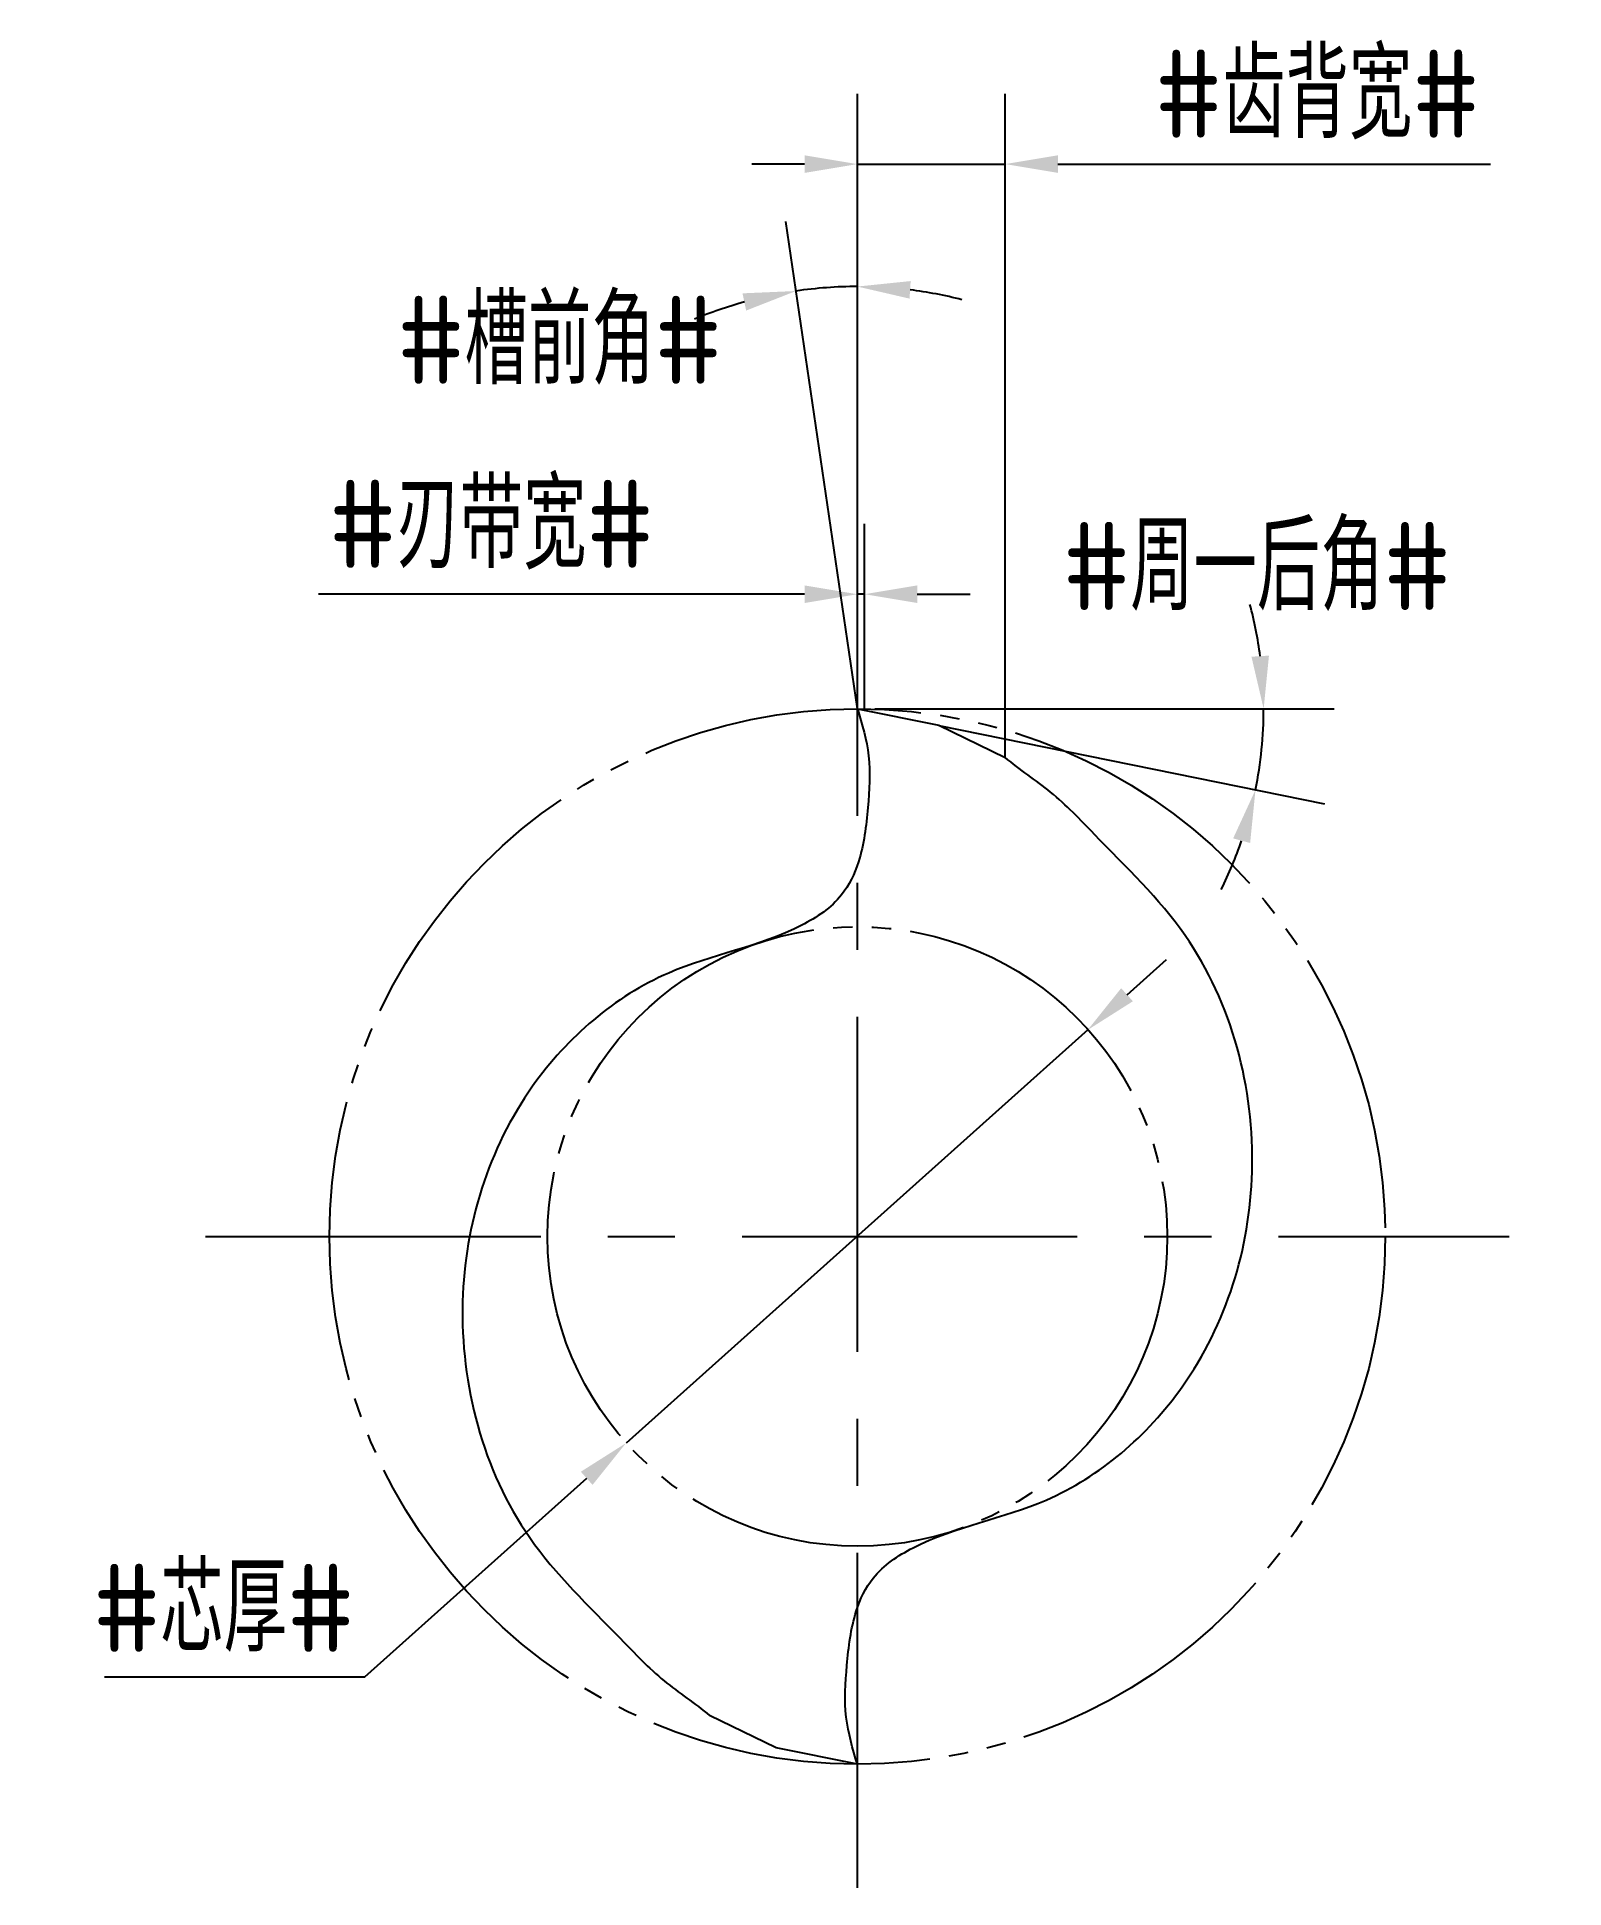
# Model space of a CAD drawing. Header units: millimetres. Extents: x 223.3 to 266.7, y 66.5 to 119.1.
import ezdxf

# ---------------------------------------------------------------- set-up
doc = ezdxf.new("R2010")
doc.units = ezdxf.units.MM
for name, pattern in [('ACAD_ISO04W100', [30, 24, -3, 0, -3]), ('CENTER', [50.8, 31.75, -6.35, 6.35, -6.35]), ('JIS_09_08', [10.75, 8, -0.55, 0.55, -0.55, 0.55, -0.55])]:
    doc.linetypes.add(name, pattern=pattern)
for name, color, linetype in [('中心线', 2, 'ACAD_ISO04W100'), ('标注', 7, 'Continuous'), ('虚线轮廓', 1, 'Continuous'), ('轮廓', 4, 'Continuous')]:
    doc.layers.add(name, color=color, linetype=linetype)
doc.styles.add('CFST0', font='gbenor.shx', dxfattribs={"bigfont": 'gbcbig.shx'})
doc.dimstyles.new('TYToolDesignC1-1', dxfattribs={"dimtxt": 2.5, "dimasz": 1.5, "dimexe": 2, "dimexo": 0, "dimtad": 1, "dimtoh": 1, "dimdec": 3, "dimdsep": 46, "dimtxsty": 'CFST0', "dimcen": 2.502, "dimclrd": 3, "dimclre": 3, "dimclrt": 3, "dimazin": 2, "dimtfac": 1, "dimtdec": 3, "dimtmove": 0, "dimatfit": 3, "dimfxl": 1, "dimarcsym": 0})

# ---------------------------------------------------------------- blocks, each defined once
blk = doc.blocks.new('*D1')
at = {"layer": 'Defpoints', "color": 0, "transparency": 16777216}
for p in [(253.121, 90.849), (240.003, 79.105)]:
    blk.add_point(p, dxfattribs=at)
at = {"layer": '标注', "color": 3, "lineweight": -2, "transparency": 16777216}
for p, q in [((254.238, 91.85), (255.356, 92.851)), ((253.121, 90.849), (240.003, 79.105)), ((232.579, 72.458), (238.886, 78.104)), ((225.19, 72.458), (232.579, 72.458))]:
    blk.add_line(p, q, dxfattribs=at)
at = {"layer": '标注', "color": 3, "transparency": 16777216}
for points in [[(254.072, 92.036), (254.405, 91.664), (253.121, 90.849)], [(238.719, 78.291), (239.053, 77.918), (240.003, 79.105)]]:
    blk.add_solid(points, dxfattribs=at)
at = {"layer": '标注', "color": 3, "transparency": 16777216, "insert": (228.572, 74.415), "char_height": 2.5, "attachment_point": 5, "style": 'CFST0'}
blk.add_mtext('#芯厚#', dxfattribs=at)
blk = doc.blocks.new('*D3')
at = {"layer": 'Defpoints', "color": 0, "transparency": 16777216}
for p in [(245.994, 111.966), (246.577, 99.977), (246.577, 99.977), (246.577, 99.037), (246.837, 98.207)]:
    blk.add_point(p, dxfattribs=at)
at = {"layer": '标注', "color": 3, "lineweight": -2, "transparency": 16777216}
for q in [(244.542, 113.832), (246.577, 113.98)]:
    blk.add_line((246.577, 99.977), q, dxfattribs=at)
for start, end in [(105.5214, 112.6862), (90, 98.3566), (75.6703, 82.8352)]:
    blk.add_arc((246.577, 99.977), 12.003, start, end, dxfattribs=at)
at = {"layer": '标注', "color": 3, "transparency": 16777216}
for points in [[(248.059, 111.637), (248.09, 112.136), (246.577, 111.98)], [(243.313, 111.787), (243.417, 111.298), (244.833, 111.853)]]:
    blk.add_solid(points, dxfattribs=at)
at = {"layer": '标注', "color": 3, "transparency": 16777216, "insert": (238.116, 110.448), "char_height": 2.5, "attachment_point": 5, "style": 'CFST0'}
blk.add_mtext('#槽前角#', dxfattribs=at)
blk = doc.blocks.new('*D5')
at = {"layer": 'Defpoints', "color": 0, "transparency": 16777216}
for p in [(246.577, 99.977), (246.577, 99.977), (247.077, 99.977), (248.887, 99.507), (258.017, 98.437)]:
    blk.add_point(p, dxfattribs=at)
at = {"layer": '标注', "color": 3, "lineweight": -2, "transparency": 16777216}
for p, q in [((247.077, 99.977), (260.12, 99.977)), ((248.887, 99.507), (259.849, 97.277))]:
    blk.add_line(p, q, dxfattribs=at)
for start, end in [(7.4506, 14.9012), (348.4994, 0), (333.5982, 341.0488)]:
    blk.add_arc((246.577, 99.977), 11.543, start, end, dxfattribs=at)
at = {"layer": '标注', "color": 3, "transparency": 16777216}
for points in [[(258.272, 101.49), (257.774, 101.458), (258.12, 99.977)], [(257.254, 96.294), (257.736, 96.163), (257.889, 97.676)]]:
    blk.add_solid(points, dxfattribs=at)
at = {"layer": '标注', "color": 3, "transparency": 16777216, "insert": (257.929, 104.017), "char_height": 2.5, "attachment_point": 5, "style": 'CFST0'}
blk.add_mtext('#周一后角#', dxfattribs=at)
blk = doc.blocks.new('*D4')
at = {"layer": 'Defpoints', "color": 0, "transparency": 16777216}
for p in [(250.777, 115.461), (246.577, 99.977), (250.777, 98.597)]:
    blk.add_point(p, dxfattribs=at)
at = {"layer": '标注', "color": 3, "lineweight": -2, "transparency": 16777216}
for p, q in [((246.577, 99.977), (246.577, 117.461)), ((250.777, 98.597), (250.777, 117.461)), ((245.077, 115.461), (243.577, 115.461)), ((246.577, 115.461), (250.777, 115.461)), ((252.277, 115.461), (264.562, 115.461))]:
    blk.add_line(p, q, dxfattribs=at)
at = {"layer": '标注', "color": 3, "transparency": 16777216}
for points in [[(245.077, 115.711), (245.077, 115.211), (246.577, 115.461)], [(252.277, 115.711), (252.277, 115.211), (250.777, 115.461)]]:
    blk.add_solid(points, dxfattribs=at)
at = {"layer": '标注', "color": 3, "transparency": 16777216, "insert": (259.644, 117.433), "char_height": 2.5, "attachment_point": 5, "style": 'CFST0'}
blk.add_mtext('#齿背宽#', dxfattribs=at)
blk = doc.blocks.new('*D2')
at = {"layer": 'Defpoints', "color": 0, "transparency": 16777216}
for p in [(246.777, 103.235), (246.577, 99.977), (246.777, 99.977)]:
    blk.add_point(p, dxfattribs=at)
at = {"layer": '标注', "color": 3, "lineweight": -2, "transparency": 16777216}
for p, q in [((246.577, 99.977), (246.577, 105.235)), ((246.777, 99.977), (246.777, 105.235)), ((245.077, 103.235), (231.261, 103.235)), ((246.777, 103.235), (246.577, 103.235)), ((248.277, 103.235), (249.777, 103.235))]:
    blk.add_line(p, q, dxfattribs=at)
at = {"layer": '标注', "color": 3, "transparency": 16777216}
for points in [[(245.077, 103.485), (245.077, 102.985), (246.577, 103.235)], [(248.277, 103.485), (248.277, 102.985), (246.777, 103.235)]]:
    blk.add_solid(points, dxfattribs=at)
at = {"layer": '标注', "color": 3, "transparency": 16777216, "insert": (236.179, 105.206), "char_height": 2.5, "attachment_point": 5, "style": 'CFST0'}
blk.add_mtext('#刃带宽#', dxfattribs=at)

msp = doc.modelspace()

# ---------------------------------------------------------------- linework, layer by layer
at = {"layer": '中心线', "linetype": 'CENTER', "ltscale": 0.3}
for p, q in [((246.5772, 66.4591), (246.5772, 103.4952)), ((228.0591, 84.9772), (265.0952, 84.9772))]:
    msp.add_line(p, q, dxfattribs=at)
at = {"layer": '虚线轮廓', "color": 7, "linetype": 'JIS_09_08'}
for radius in [15, 8.8047]:
    msp.add_circle((246.5772, 84.9772), radius, dxfattribs=at)
at = {"layer": '轮廓', "linetype": 'Continuous'}
for p, q in [((246.5772, 99.9772), (248.8881, 99.5093)), ((248.8881, 99.5093), (250.7772, 98.5946)), ((244.2662, 70.4451), (242.3772, 71.3598)), ((246.5772, 69.9772), (244.2662, 70.4451))]:
    msp.add_line(p, q, dxfattribs=at)
for points in [[(246.5772, 99.9772), (246.7096, 99.5349), (246.9838, 98.6189), (246.8806, 97.1335), (246.73, 95.7749), (246.1369, 94.5182), (244.2638, 93.2805), (240.7571, 92.7335), (236.6133, 89.1524), (234.6987, 82.9964), (236.2967, 76.9817), (239.364, 74.0728), (241.0145, 72.315), (241.9647, 71.7106), (242.3772, 71.3598)], [(246.5772, 69.9772), (246.4448, 70.4195), (246.1706, 71.3355), (246.2737, 72.8209), (246.4243, 74.1795), (247.0175, 75.4362), (248.8905, 76.6738), (252.3973, 77.2209), (256.541, 80.802), (258.4557, 86.958), (256.8577, 92.9726), (253.7903, 95.8816), (252.1399, 97.6394), (251.1897, 98.2438), (250.7772, 98.5946)]]:
    msp.add_open_spline(points, degree=3, knots=[0, 0, 0, 0, 1.373864, 2.8452398, 4.4133946, 5.4666549, 6.88846, 10.9045266, 15.9327156, 22.3647847, 29.3434622, 33.2051483, 34.9321883, 36.5566497, 36.5566497, 36.5566497, 36.5566497], dxfattribs=at)

# ---------------------------------------------------------------- dimensions: what is measured, and where the dimension line sits
at = {"layer": '标注'}
for base, p2, text, picture, middle in [((250.7772, 115.4611), (250.7772, 98.5972), '#齿背宽#', '*D4', (259.6443, 115.4611)), ((246.7772, 103.2347), (246.7772, 99.9772), '#刃带宽#', '*D2', (236.1786, 103.2347))]:
    dim = msp.add_linear_dim(base=base, p1=(246.5772, 99.9772), p2=p2, text=text, dimstyle='TYToolDesignC1-1', dxfattribs=at)
    dim.commit()
    dim.dimension.update_dxf_attribs({"geometry": picture, "text_midpoint": middle, "dimtype": 160})
for base, line1, line2, text, picture, middle in [((245.9939, 111.966), ((246.5772, 99.9772), (246.5772, 99.0372)), ((246.5772, 99.9772), (246.8372, 98.2072)), '#槽前角#', '*D3', (238.1156, 108.4904)), ((258.0173, 98.4371), ((246.5772, 99.9772), (248.8872, 99.5072)), ((246.5772, 99.9772), (247.0772, 99.9772)), '#周一后角#', '*D5', (257.9286, 102.0729))]:
    dim = msp.add_angular_dim_2l(base=base, line1=line1, line2=line2, text=text, dimstyle='TYToolDesignC1-1', dxfattribs=at)
    dim.commit()
    dim.dimension.update_dxf_attribs({"geometry": picture, "text_midpoint": middle, "dimtype": 162})
dim = msp.add_diameter_dim_2p(p1=(253.1209, 90.8495), p2=(240.0035, 79.1049), text='#芯厚#', dimstyle='TYToolDesignC1-1', dxfattribs=at)
dim.commit()
dim.dimension.update_dxf_attribs({"geometry": '*D1', "text_midpoint": (228.572, 72.4577), "dimtype": 163})

doc.saveas('drawing.dxf')
